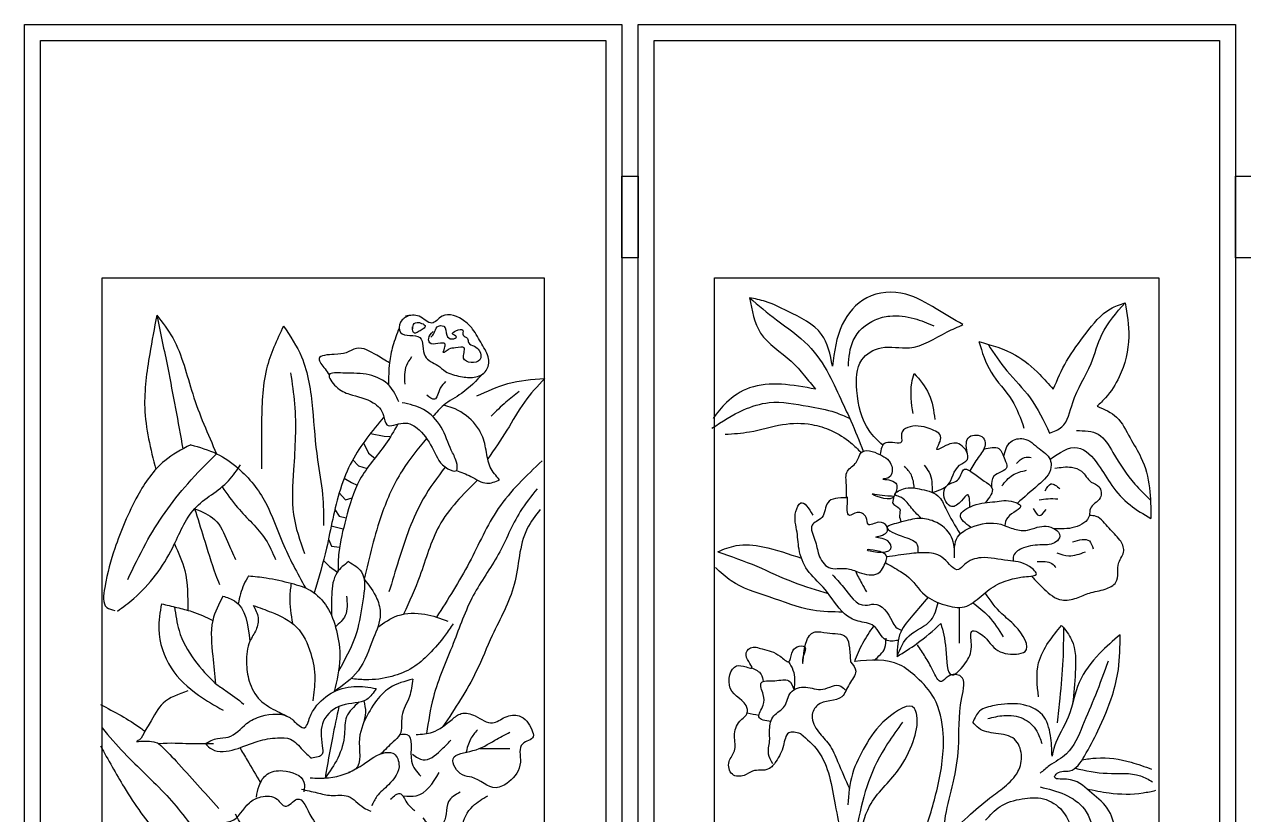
# Model space of a CAD drawing. Extents: x -66030 to 95157, y -13132 to 45879.
# Drawn here: x 13013 to 14537, y 4942 to 5930 of the extents above; entities that cross this region are included whole.
import ezdxf

# ---------------------------------------------------------------- set-up
doc = ezdxf.new("R2010")
doc.units = 0
doc.header["$LTSCALE"] = 100
doc.header["$MEASUREMENT"] = 0
doc.layers.add('7', color=105, linetype='CONTINUOUS')

msp = doc.modelspace()

# ---------------------------------------------------------------- linework, layer by layer
at = {"layer": '7'}
for p, q in [((13445.30995765876, 5418.315729275404), (13462.53577449714, 5414.992296666431)), ((13462.53577449714, 5414.992296666431), (13470.34189549458, 5414.397933468746)), ((13436.52702117975, 5406.59944782703), (13442.88747018356, 5393.722156937525)), ((13423.09544581425, 5385.425137433514), (13430.33438466228, 5377.905901875172)), ((13442.88747018356, 5393.722156937525), (13450.88366343859, 5387.419268496102)), ((13430.33438466228, 5377.905901875172), (13441.06029751868, 5374.581957055198)), ((13412.61998097106, 5362.604825973627), (13421.60180054767, 5357.181153029262)), ((13421.60180054767, 5357.181153029262), (13428.62893723959, 5353.888738568639)), ((13406.37011736979, 5344.186120471568), (13413.96078447523, 5335.365622417332)), ((13413.96078447523, 5335.365622417332), (13422.33799256122, 5338.04911118673)), ((13400.76191739616, 5323.13097204463), (13406.31978166187, 5315.18625639996)), ((13406.31978166187, 5315.18625639996), (13414.99091803697, 5312.875487150275)), ((13396.28457565213, 5302.799482670904), (13411.36672729824, 5299.016275335132)), ((13392.86794349957, 5286.322928268113), (13396.49561624599, 5277.554478780134)), ((13396.49561624599, 5277.554478780134), (13406.61297911204, 5276.060226082045)), ((13386.60343658906, 5259.742956859584), (13394.31248016166, 5251.92122809618)), ((13394.31248016166, 5251.92122809618), (13403.96802704544, 5245.186515487614))]:
    msp.add_line(p, q, dxfattribs=at)
for points in [[(13012.65330153052, 5929.840280809061), (13759.56435399281, 5929.840280809061), (13759.56435399281, 3868.298411452619), (13012.65330153052, 3868.298411452619)], [(13779.91664138192, 5929.840280809061), (14526.82769384421, 5929.840280809061), (14526.82769384421, 3868.298411452619), (13779.91664138192, 3868.298411452619)], [(13032.65330153052, 5909.840280809061), (13739.56435399281, 5909.840280809061), (13739.56435399281, 3888.298411452619), (13032.65330153051, 3888.298411452619)], [(13799.91664138192, 5909.840280809061), (14506.82769384421, 5909.840280809061), (14506.82769384421, 3888.298411452619), (13799.91664138191, 3888.298411452619)], [(13759.56435399281, 5740.234109895595), (13779.91664138192, 5740.234109895595), (13779.91664138192, 5637.834786216263), (13759.56435399281, 5637.834786216263)], [(14526.82769384421, 5740.234109895595), (14547.17998123332, 5740.234109895595), (14547.17998123332, 5637.834786216263), (14526.82769384421, 5637.834786216263)], [(13109.77653354735, 5612.913587334013), (13662.44112197598, 5612.913587334013), (13662.44112197598, 4124.549648241402), (13109.77653354735, 4124.549648241402)], [(13875.608760347, 5612.913587334013), (14431.13557487913, 5612.913587334013), (14431.13557487913, 4120.268490522372), (13875.608760347, 4120.268490522372)]]:
    msp.add_lwpolyline(points, close=True, dxfattribs=at)
for points in [[(14186.16050344312, 5554.495904099836), (14152.62596513113, 5574.299077433185), (14114.5185263368, 5592.578925739537), (14065.74100272328, 5588.008971465664), (14035.25504842653, 5554.495904099836), (14023.06067975289, 5502.702998831286)], [(13919.40844818901, 5588.008971465664), (13933.12711702343, 5543.832660121436), (13971.2345558178, 5508.796278132184), (13988.00184128012, 5490.516429825861), (14001.72051011454, 5473.759906546533)], [(13919.40844818901, 5588.008971465664), (13952.94298650102, 5560.589193804335), (13992.57472545614, 5528.599451465561), (14018.48777927054, 5492.039754852885), (14035.25504842653, 5457.003372863634), (14045.92513324568, 5434.153559879807), (14061.33017387708, 5396.17981214833)], [(14023.06067975289, 5502.702998831286), (14009.34199461214, 5542.309345498012), (13966.66167164178, 5571.252437782765), (13939.2243176666, 5583.439006788161), (13919.40844818904, 5588.008971465664)], [(14294.38561918302, 5418.920351223933), (14309.62860448456, 5426.536955551885), (14323.34727331898, 5457.003372863634), (14346.21174311811, 5505.749638481735), (14359.93041195253, 5542.309345498012), (14388.8920660885, 5581.915681761137)], [(14298.95851966537, 5473.759906546533), (14315.72578882136, 5508.796278132184), (14340.11454247497, 5543.832660121436), (14370.60049677172, 5574.299077433185), (14388.8920660885, 5581.915681761137)], [(14388.8920660885, 5581.915681761137), (14393.46496657085, 5539.262695443933), (14381.27058159088, 5488.993115202407), (14364.50331243491, 5463.096652164531), (14353.83322761573, 5452.433408186131)], [(13178.10452167652, 5566.475357440853), (13169.36416773377, 5517.814655470953), (13163.12105777463, 5450.438298277615), (13176.8459677344, 5373.474152872921)], [(13178.10452167652, 5566.475357440853), (13198.08246028663, 5537.778025338252), (13223.054886864, 5467.906246911531), (13252.90255744594, 5393.101051561505)], [(13178.10452167652, 5566.475357440853), (13191.83935032749, 5500.346714891464), (13210.80624407813, 5399.065495965129)], [(13493.44104827112, 5565.941589127295), (13482.84131876263, 5557.468003054266), (13482.84131876263, 5544.757615890267), (13507.22067939537, 5538.402422308282), (13513.58050914502, 5515.100048525783), (13529.48009677824, 5503.448861634533), (13539.0198414027, 5496.034467779798), (13558.09934391074, 5489.679282252269), (13575.05890316892, 5488.62008197949), (13589.89850591811, 5497.093668052519), (13593.07842079292, 5511.922455761989), (13584.59864779338, 5529.928828180797), (13572.93895991902, 5548.99440892681), (13563.39920203547, 5558.52719527256), (13534.77995490295, 5564.882388854574), (13522.06029540364, 5556.408802781516), (13506.16070777042, 5564.882388854574), (13489.20116177136, 5564.882388854574)], [(14042.87654923045, 5502.702998831286), (14048.97373356728, 5534.69274117006), (14076.41108754243, 5560.589193804335), (14094.70265685924, 5565.159158481809), (14125.18861115596, 5562.112508427788), (14149.57736480956, 5552.972589476412)], [(13336.67942182452, 5552.750544684299), (13315.45286122261, 5499.099000247545), (13309.2097512635, 5429.227221820795), (13309.2097512635, 5374.327970794577)], [(13336.67942182452, 5552.750544684299), (13359.15460441828, 5514.071527648048), (13372.88944632833, 5449.190591688122), (13379.13255628747, 5385.557362317719), (13385.37565298749, 5341.887502814614), (13386.6242749793, 5303.208485778363)], [(13481.2367021199, 5550.140118668205), (13473.30157413814, 5527.810435689753), (13469.06168763838, 5506.626462452754), (13468.01442140175, 5479.100230112381)], [(13498.31338021999, 5549.367490989331), (13499.84028404342, 5555.775843932555), (13509.30714343688, 5556.081002829451), (13513.88786816629, 5552.113929115643), (13509.91789701081, 5548.452014298702), (13505.03178886492, 5545.400417275523), (13500.45105087643, 5543.874622791132), (13497.70261338698, 5551.503611321881)], [(13520.91166022771, 5538.686913489859), (13525.1870147997, 5544.179781688028), (13528.54621912217, 5551.503611321881), (13537.09692826612, 5552.41908801251), (13540.76151600508, 5541.128184664849), (13547.47992465001, 5536.550793157308), (13552.976812888, 5539.297231283621), (13547.7853080665, 5542.959146100533), (13552.06066263849, 5546.621060917445), (13560.91674193986, 5547.536537608074), (13561.22212535635, 5541.128184664849), (13566.71901359437, 5537.161110951041), (13567.94054726036, 5532.278560546634), (13575.2697227383, 5527.396010142198), (13581.37736455022, 5522.208300840895), (13581.98813138323, 5510.307079699502), (13561.83289218936, 5512.443191977625), (13562.44365902238, 5525.259889809648), (13551.75527922197, 5525.56505676097), (13543.50995349453, 5523.734095325286), (13538.62384534864, 5520.377339405211), (13536.79154484961, 5519.461862714583), (13538.01307851563, 5524.954730912781), (13538.62384534864, 5530.142448268511), (13519.38475640427, 5531.668242752872), (13518.16322273825, 5537.161110951041), (13523.66011097627, 5545.705584226846)], [(14085.73498775244, 5403.687491639168), (14068.78960304485, 5421.966990874382), (14053.5466177433, 5472.236581519508), (14059.64381838644, 5510.319603159209), (14084.03257204005, 5525.552811815112), (14119.09141051282, 5525.552811815112), (14166.34463396556, 5545.355985148461), (14186.16050344312, 5554.495904099836)], [(13469.06168763838, 5506.626462452754), (13453.16210000515, 5516.159248798533), (13427.72276774747, 5524.632834871561), (13415.00310824817, 5519.336841562297), (13400.16349223989, 5517.218449071253), (13381.08400299093, 5511.922455761989), (13388.50380436553, 5499.212068598019), (13393.80366249023, 5491.797674743284)], [(14205.97637292068, 5533.169416143035), (14251.70529621263, 5516.412882460136), (14282.19125050938, 5492.039754852885), (14298.95851966537, 5473.759906546533)], [(14205.97637292068, 5533.169416143035), (14221.21934191589, 5495.086394503334), (14247.13239573028, 5460.050012514112), (14262.37538103182, 5425.01363052486)], [(14217.47879917259, 5529.921232866705), (14241.03521139348, 5496.609719530359), (14269.99686552944, 5463.096652164531), (14294.38561918302, 5418.920351223933)], [(13496.62096314596, 5514.040848253033), (13490.26113339631, 5503.448861634533), (13488.14119014642, 5480.146487852035)], [(13345.41977576731, 5494.10815778072), (13350.4142637346, 5455.42914074444), (13349.16564174277, 5373.080264205084), (13349.16564174277, 5316.933298534917), (13362.90047039374, 5268.272596564988)], [(13480.72137551273, 5457.903314342257), (13469.06168763838, 5478.028095360991), (13443.62235538066, 5491.797674743284), (13410.76322174838, 5493.916075288755), (13393.80366249023, 5491.797674743284), (13402.28343548975, 5476.968895088241), (13419.24299474792, 5467.436100688035), (13448.92221350539, 5456.844114069507), (13461.64188626378, 5440.956134141743), (13465.88177276354, 5429.304947250523), (13486.02123363744, 5431.423347795993), (13506.16070777042, 5422.949753668508), (13524.18023865351, 5397.528987394966), (13542.19976953663, 5374.226613612467), (13552.79948578604, 5372.108213066997), (13552.79948578604, 5382.700199685496), (13546.43965603639, 5397.528987394966), (13533.719983278, 5426.127354486729), (13511.46056589513, 5448.370527996507), (13484.96126201249, 5456.844114069507)], [(13586.07823814761, 5493.195598813356), (13559.15931553569, 5468.495300960785), (13536.89989815284, 5453.666521305742), (13523.22870903458, 5439.619047328975)], [(14123.66431099517, 5443.293489234784), (14122.14001083439, 5481.376510874485), (14125.18861115596, 5493.563069476309)], [(14125.18861115596, 5493.563069476309), (14143.48018047276, 5467.666616842034), (14151.10166497035, 5435.676884906832)], [(13539.0198414027, 5483.324088670255), (13532.66001165305, 5474.85049454277), (13525.24021027845, 5461.080915160477), (13515.70046565399, 5466.376908469741)], [(13578.46939366084, 5465.285458184517), (13616.96061849647, 5480.670711643907), (13663.15008564744, 5487.264397451101)], [(13663.15008564744, 5487.264397451101), (13637.85584763802, 5457.592831454822), (13615.86086959429, 5422.426528628275), (13591.92526191817, 5386.559687229485)], [(14001.72051011454, 5473.759906546533), (13959.04018714416, 5479.85318584746), (13919.40844818904, 5475.283221169957), (13890.44679405307, 5457.003372863634), (13873.67952489708, 5437.200199530256)], [(13631.2573542249, 5470.780195014784), (13614.76112069209, 5457.592831454822), (13596.06537609582, 5440.009680041549)], [(13872.1552247363, 5425.01363052486), (13911.78696369142, 5447.863443508686), (13943.79720184262, 5457.003372863634), (13992.57472545614, 5452.433408186131), (14026.10926376812, 5444.816803858208), (14044.52148973475, 5437.255354452122)], [(13606.85806517625, 5360.457026175747), (13595.19837730189, 5376.345006103511), (13589.89850591811, 5397.528987394966), (13583.53867616846, 5418.712960631994), (13573.99893154397, 5432.482548068743), (13547.49962766133, 5450.488920487522), (13536.89989815281, 5453.666521305742)], [(14353.83322761573, 5452.433408186131), (14378.22198126931, 5438.72352455731), (14394.9892504253, 5412.827071923006), (14408.70793556606, 5388.453933912155), (14419.37802038524, 5350.370912272483), (14420.90232054603, 5312.287890632753)], [(13462.1899864192, 5439.047573615797), (13422.30498325482, 5383.963386925345), (13398.1104941476, 5311.432883318339), (13390.41225183228, 5275.167639569292), (13375.00170831573, 5219.016639064474)], [(13479.63595218017, 5430.17182955693), (13464.09545479702, 5404.843377214973), (13432.20272337448, 5360.885498681804), (13414.6067409395, 5311.432883318339), (13405.80873646292, 5269.672902739025), (13404.74017229883, 5246.241877981462)], [(13888.92249389226, 5417.397026196908), (13919.40844818904, 5420.443676250958), (13960.56448730495, 5429.583595202334), (13997.14762593849, 5429.583595202334), (14021.53637959211, 5421.966990874382), (14045.92513324568, 5406.733782218507), (14058.8032369478, 5394.4838946737)], [(14147.58022602521, 5344.802401881287), (14167.07795224073, 5354.002187536826), (14181.82797468778, 5378.574694159266), (14191.66490347816, 5385.947667189641), (14183.05758670998, 5404.38007375662), (14164.61335745778, 5403.151253587886), (14153.54681664518, 5398.235941702151), (14158.46528104036, 5412.981866955757), (14144.93951618333, 5424.041321299504), (14130.18412299776, 5427.727802612906), (14109.2806697011, 5417.897178841464), (14109.2806697011, 5408.066565473622), (14089.60681212031, 5406.837734901288), (14082.42478056577, 5391.997447931382)], [(13515.55023315719, 5412.213532070629), (13484.99069719766, 5371.874964287854), (13459.69645918827, 5318.026569125534), (13437.46584809442, 5236.37784025271)], [(14191.18818792592, 5394.515446586505), (14194.12412752259, 5414.210697528091), (14211.33874475262, 5412.981866955757), (14213.79796879701, 5404.38007375662), (14205.1906683352, 5388.405317930738), (14194.81489125484, 5371.67287114932)], [(14237.20638989448, 5388.999018481787), (14245.76797921261, 5408.066565473622), (14261.75296811408, 5411.753046786995), (14281.42682569487, 5399.464772274485), (14294.9525905519, 5385.947667189641), (14296.18220257411, 5376.117043418228), (14280.19721367264, 5353.998145134246), (14254.11811643969, 5331.312471207173)], [(14327.92017380134, 5421.966990874382), (14355.35752777651, 5417.397026196908), (14373.64909709329, 5394.547213213082), (14401.08645106847, 5354.940876949957), (14420.60553015996, 5335.191200060945)], [(13220.55764288035, 5404.273017541098), (13188.09348435203, 5384.309655728226), (13154.38071709096, 5340.639796225121), (13125.6624245381, 5274.511145621305), (13113.17620461985, 5225.850443651376), (13115.6734486035, 5200.896239371679), (13125.6624245381, 5197.153111548774)], [(13220.55764288035, 5404.273017541098), (13253.0218014087, 5393.043626017956), (13279.97692159755, 5374.814306484244), (13314.2042392308, 5331.905817880965), (13335.43079983271, 5281.997409321542), (13364.0531695858, 5225.237279559602)], [(14040.42220078105, 5338.023389308364), (14040.42220078105, 5353.998145134246), (14041.65181280328, 5371.201731532492), (14052.71835361586, 5382.261185876268), (14058.86643003328, 5394.549460388778), (14082.2291236807, 5392.09179924411), (14096.98451686629, 5377.345873990562), (14092.06605247108, 5362.599938333384), (14085.91797605369, 5361.37110776105), (14100.67335293292, 5357.684626447648), (14101.90298126149, 5344.167521362804), (14098.2141288885, 5338.023389308364), (14072.39221119665, 5342.938701194071), (14092.06605247108, 5340.481040049432), (14099.44374091073, 5339.252219880698), (14098.2141288885, 5331.879246850294), (14106.82142935034, 5324.50628422352), (14106.82142935034, 5315.904491024412), (14108.97152412151, 5307.536887742492)], [(14212.29762856477, 5398.924271360709), (14231.01258602704, 5399.464772274485), (14238.39027446666, 5385.947667189641), (14240.84951481743, 5376.117043418228), (14224.86450960962, 5365.057599478052), (14221.74694071397, 5351.498197902285)], [(14294.9177750902, 5386.028174085077), (14329.44447396212, 5400.640502917609), (14355.35752777651, 5379.314004557207), (14372.1247969325, 5353.417551922932), (14394.9892504253, 5329.044424315682), (14420.90232054603, 5312.287890632753)], [(13141.89449717271, 5235.832128585025), (13164.36967976647, 5280.749702732079), (13216.81177690489, 5355.612315571168), (13252.90255744594, 5393.101051561505)], [(13660.07234533875, 5384.309655728226), (13605.13300421667, 5324.419562235154), (13568.92299297198, 5257.043205041846), (13527.82782039644, 5188.773821196897)], [(14253.14566765223, 5381.032355303934), (14262.98259644264, 5388.405317930738), (14271.58989690446, 5388.405317930738)], [(13129.08376271161, 5196.313325773983), (13149.38622912366, 5212.125630894821), (13198.08246028663, 5275.758860265254), (13225.55213084765, 5324.419562235154), (13268.00525205148, 5359.355451448529), (13282.98870269429, 5379.318813261401)], [(13538.81638527316, 5376.365977456589), (13511.38468410925, 5336.708661461307), (13480.59170158891, 5259.782378055446), (13468.49445040576, 5220.22028737556)], [(13552.73616403825, 5372.055711469031), (13570.81901666916, 5364.693819212262), (13590.95847754303, 5356.220233139233), (13606.85806517625, 5360.457026175747)], [(14125.26055201644, 5350.276361736236), (14121.57682253591, 5366.286419646756), (14112.96950576773, 5377.345873990562)], [(14137.56182774371, 5378.574694159266), (14143.70990416113, 5369.972900960158), (14147.58022602521, 5344.802401881287)], [(14194.84295469439, 5326.446540796664), (14191.66490347816, 5341.709870621737), (14184.28719873221, 5334.336907994963), (14171.9910458974, 5326.963945368188), (14162.15413341333, 5344.167521362804), (14167.07258150218, 5353.998145134246), (14180.59836266558, 5361.37110776105), (14187.9760511052, 5373.659392677131), (14199.04259191778, 5368.744080791424), (14212.56835677482, 5358.913457019982), (14222.4052855652, 5350.311663820874), (14213.81919967255, 5331.720908465853)], [(14234.70143840004, 5352.769314561941), (14248.22720325704, 5366.286419646756), (14265.44182048707, 5372.430562104826)], [(14301.10066696929, 5374.888212845894), (14322.00413657228, 5376.117043418228), (14334.30028940709, 5371.201731532492), (14346.5964422419, 5357.684626447648), (14356.43335472597, 5351.540494393208), (14357.66298305451, 5338.023389308364), (14345.36681391337, 5324.50628422352), (14344.13720189114, 5315.904491024412), (14325.69297263894, 5301.158565770835), (14300.04836541093, 5299.35435762594)], [(13259.8300234758, 5351.824568204902), (13279.24284997791, 5325.667268824647), (13314.2042392308, 5285.740537144447), (13326.69045914904, 5260.786332864751)], [(13579.1882790955, 5360.104344950611), (13531.1801643486, 5302.641307611717), (13506.98567524139, 5240.001336742716), (13486.80963960927, 5192.542210206477)], [(14133.87155571027, 5312.186073204153), (14120.34721051371, 5326.963945368188), (14106.82142935034, 5339.252219880698), (14101.00225169996, 5341.811018990818), (14111.73989374553, 5349.08283324854), (14131.41373501996, 5349.08283324854), (14154.77642866738, 5340.481040049432), (14164.61335745778, 5324.50628422352), (14182.67878929421, 5292.828827540361)], [(14288.80451413448, 5346.625182507472), (14296.18220257411, 5355.226975706581), (14307.24874338671, 5349.08283324854)], [(13653.82923537964, 5349.37376651488), (13632.60267477772, 5320.676426357822), (13605.13300421667, 5267.024881921068), (13573.91748093928, 5215.868766772153), (13548.94505436187, 5155.978665224655), (13523.9726277845, 5088.602316085773), (13515.49819699234, 5043.274094598572)], [(14040.42220078105, 5338.023389308364), (14017.05950713364, 5331.879246850294), (14009.68181869402, 5313.446840283344), (13997.38566585921, 5303.616216511902), (14001.07451823217, 5285.183799541323), (14005.99296632103, 5266.751392974373), (14018.28911915587, 5250.776626744861), (14040.42220078105, 5249.547806576127), (14056.40720598885, 5244.632494690421), (14079.76989963627, 5243.403664118086), (14089.60681212031, 5258.149599775235), (14090.83644044888, 5264.293731829704), (14066.24413477926, 5272.895525028813), (14095.75490484407, 5274.124355601147), (14092.06605247108, 5283.954979372589), (14077.31065928551, 5288.870280854724), (14090.83644044888, 5295.014423312765), (14090.83644044888, 5302.387385939568), (14080.9995116585, 5307.302697825275), (14067.47374680146, 5304.845047084207), (14065.0145064507, 5313.446840283344), (14053.94796563809, 5319.590972337784), (14044.11105315404, 5315.904491024412), (14041.65181280328, 5333.108077422628), (14041.65181280328, 5339.252219880698)], [(14195.97592215414, 5300.906329551071), (14183.05758670998, 5315.904491024412), (14199.04259191778, 5328.192765536922), (14226.09412163185, 5333.108077422628), (14249.45681527927, 5333.108077422628), (14258.06413204745, 5328.192765536922), (14242.07912683965, 5313.446840283344), (14238.30692799354, 5303.2598162785)], [(14281.42682569487, 5335.565738567297), (14292.49336650745, 5336.79455873603), (14304.78951934228, 5336.79455873603)], [(13225.44965241364, 5324.308062316035), (13236.78971551497, 5288.235958377889), (13251.77317941686, 5242.070677641372), (13256.76766738416, 5229.593579528737)], [(13225.44965241364, 5324.308062316035), (13250.52455742505, 5310.6947494786), (13266.75663005967, 5283.245115911035), (13276.74560599426, 5260.786332864751)], [(13657.5751013551, 5323.171847591235), (13641.34302872048, 5299.465349901002), (13625.11095608586, 5229.593579528737), (13597.64128552484, 5165.960350158304), (13577.66333365565, 5121.042784065736), (13536.00448839344, 5052.013070401474)], [(14105.22621677764, 5159.665954550612), (14089.90011045873, 5160.148718727462), (14074.71438047101, 5177.65496553664), (14054.89851099345, 5183.748255241138), (14038.13124183746, 5192.888174192514), (14013.74247187751, 5223.354591504263), (13993.92660239995, 5244.681089864665), (13981.73223372631, 5270.577542498941), (13978.68363340475, 5294.95067010622), (13977.15933324396, 5320.847133144067), (13983.25653388713, 5331.510377122497), (13998.4995028823, 5316.277168466593)], [(14274.04912094889, 5324.50628422352), (14281.42682569487, 5315.904491024412), (14290.03412615669, 5323.277453651186)], [(14175.67989827036, 5263.06490125737), (14171.9910458974, 5288.870280854724), (14149.85798057852, 5308.531528397609), (14131.41373501996, 5312.21800971101), (14108.05105767887, 5307.302697825275), (14091.32691181799, 5301.270621013944), (14112.96950576773, 5288.870280854724), (14128.95451097553, 5279.039667486883), (14129.6578646544, 5269.038264918578)], [(14175.67989827036, 5263.06490125737), (14179.36875064336, 5288.870280854724), (14196.58335156702, 5301.158565770835), (14233.4718263778, 5304.845047084207), (14250.68644360783, 5298.700904626166), (14266.67143250927, 5297.472074053832), (14278.96758534411, 5301.158565770835), (14301.10066696929, 5298.700904626166), (14307.24874338671, 5290.099111427058), (14302.33027899153, 5282.726148800255), (14285.1156617615, 5279.039667486883), (14261.75296811408, 5275.353186173481), (14249.45681527927, 5265.522562402039), (14248.72229912329, 5258.675853336172)], [(14271.85405177056, 5240.104176385241), (14287.57490211226, 5223.742426978773), (14309.70796743114, 5210.22532189393), (14328.1522129897, 5212.682972634997), (14344.13720189114, 5218.827115093067), (14363.81105947193, 5223.742426978773), (14377.33682432896, 5232.344220177911), (14381.02566039559, 5256.92076920293), (14387.17375311934, 5271.666694456479), (14382.25528872415, 5285.183799541323), (14368.72950756078, 5299.929735198501), (14352.74451865932, 5314.675660452078), (14344.13720189114, 5315.904491024412)], [(13200.26245556505, 5280.206279634964), (13213.06591092941, 5247.061520108196), (13216.85986131468, 5197.312256508332)], [(13879.60430232325, 5270.577542498941), (13902.46875581604, 5278.194146826892), (13936.00331043439, 5276.670821799868), (13984.13437148289, 5262.320245293347)], [(14323.23374859448, 5282.726148800255), (14344.13720189114, 5283.954979372589), (14349.05566628636, 5274.124355601147)], [(13879.60430232325, 5270.577542498941), (13928.38180963044, 5252.297694192617), (13974.11074922873, 5232.49452085924), (14017.72184286001, 5218.337534105929)], [(14089.12101276836, 5256.92773276224), (14108.05105767887, 5245.861314859125), (14115.42874611849, 5240.946013377019), (14138.79143976591, 5216.369453948399), (14163.38374543556, 5204.081179435889), (14187.9760511052, 5201.623528694821), (14208.87952070819, 5215.140633779665), (14229.78297400481, 5229.886559033243), (14250.68644360783, 5237.259521660017), (14267.9010445315, 5239.717182804685), (14277.73797332188, 5242.174833545752), (14269.13067286003, 5252.005457317195), (14242.07912683965, 5259.378419943969), (14208.87952070819, 5263.06490125737), (14187.9760511052, 5254.463108058262), (14180.59836266558, 5248.318976003793), (14162.15413341333, 5261.836081088637), (14141.25066381037, 5269.20904371544), (14119.11758218515, 5267.980213143106), (14090.89338818753, 5263.974755752337)], [(14278.96758534411, 5258.149599775235), (14297.4118145963, 5255.691938630596), (14302.33027899153, 5250.776626744861)], [(14303.55989101372, 5269.20904371544), (14318.31528419932, 5265.522562402039), (14339.21873749595, 5270.437874287745)], [(13417.97771933604, 5258.178246003285), (13403.61894431419, 5244.67397210584), (13396.86187215579, 5216.821398634522), (13396.7203933864, 5190.596029816603)], [(13417.97771933604, 5258.178246003285), (13434.02575576793, 5245.517989727843), (13435.71501717798, 5209.225248091039), (13428.11331431453, 5170.4004455338), (13405.39579057631, 5121.128212968702)], [(14035.71165268664, 5195.117994008149), (13998.4995028823, 5197.458138869988), (13943.62479493198, 5214.214672552887), (13896.37157147924, 5234.017835482693), (13876.55570200168, 5250.774369165592)], [(14051.57515443271, 5246.438217320188), (14059.47139516946, 5230.971195832215), (14065.56859581263, 5220.307951853843)], [(13292.97195070096, 5240.453883995884), (13287.05950924757, 5229.481662964419), (13279.92942698756, 5205.471777720202)], [(13292.97195070096, 5240.453883995884), (13314.93241532713, 5237.921831129905), (13346.18385748591, 5231.16969015394)], [(13346.18385748591, 5231.16969015394), (13344.49459607586, 5214.289345768542), (13347.8289552028, 5180.855192598421)], [(13346.18385748591, 5231.16969015394), (13370.67824074536, 5221.885504366481), (13390.94944396149, 5201.629089493072), (13402.77431360915, 5172.088480777747), (13406.99748039338, 5137.483774384949), (13399.986715865, 5095.704101953423)], [(13437.46584809442, 5236.37784025271), (13453.45232827903, 5211.757292902563), (13457.67549506326, 5192.344895651157), (13449.22916149481, 5162.804294990288), (13429.8025889837, 5121.447447621496), (13399.986715865, 5095.704101953423)], [(14022.88825653592, 5241.634439810616), (14036.60694167667, 5226.401231154741), (14064.04429565185, 5203.551418170915), (14074.71438047101, 5205.07474319794), (14097.57883396383, 5183.748255241138), (14102.15173444619, 5176.131650913216), (14109.37997472789, 5172.436882792448)], [(13260.87587783715, 5215.133363390516), (13248.20636422536, 5184.748745107674), (13248.20636422536, 5140.0158272509), (13251.58490030457, 5105.411120858102)], [(13260.87587783715, 5215.133363390516), (13275.2346395999, 5209.225248091039), (13294.66121211102, 5158.584206880332)], [(13415.44381396186, 5215.133363390516), (13413.75455255181, 5190.65686040718), (13401.52946394802, 5176.794773828879)], [(14142.47671662012, 5213.56508925528), (14123.4918877782, 5191.36485956909), (14108.24891878299, 5170.038361208688), (14103.67601830064, 5139.571943896939)], [(14158.5507425573, 5180.701605187089), (14164.64792689413, 5148.711873251887), (14172.178275846, 5116.538865273818), (14190.5609807085, 5133.478664596012), (14196.65816504533, 5154.805152552814), (14198.18246520612, 5171.561686235713), (14207.32824986449, 5168.515046585264), (14227.14411934208, 5148.711873251887), (14253.05717315644, 5142.618583547388), (14263.72725797563, 5145.665233601438), (14251.53287299566, 5177.65496553664), (14234.76560383967, 5192.888174192514), (14213.68277198928, 5219.115044101607)], [(13184.05597137979, 5205.488684643817), (13180.75677770961, 5173.619728123886), (13196.15302367655, 5125.266826909996), (13230.24472253976, 5091.200012708432), (13261.03721447367, 5072.518210332841)], [(13184.05597137979, 5205.488684643817), (13203.44079100886, 5200.785071871098), (13222.02273281496, 5195.720966139139), (13248.20636422536, 5184.748745107674)], [(13200.44487642068, 5201.514302155818), (13205.97469638304, 5172.088480777747), (13225.40126889415, 5134.951721518941), (13251.58490030457, 5105.411120858102)], [(13298.88437889524, 5203.317124737077), (13304.79682034863, 5188.124815595627), (13302.26291497445, 5172.93249839975), (13294.66121211102, 5158.584206880332), (13290.43804532679, 5132.41966865299), (13293.81658140598, 5108.787183291628), (13307.33072572281, 5085.154705984693), (13329.29119034897, 5070.806406410818), (13344.49459607586, 5063.210255867336)], [(13298.88437889524, 5203.317124737077), (13321.68948748554, 5194.876948517136), (13352.94092964431, 5176.308568887733), (13370.67824074536, 5143.391897738882), (13375.74603823463, 5112.163253779581), (13373.21213286046, 5084.31068836269)], [(14103.67601830064, 5139.571943896939), (14118.91900360218, 5165.468396531214), (14146.35635757736, 5185.271569864592), (14155.04797613507, 5207.005209595081)], [(14181.39605975242, 5200.789771535667), (14181.41519605013, 5174.608325886191), (14181.41519605013, 5156.328477579838)], [(14198.50166343536, 5206.806821743317), (14217.99833468367, 5189.841534542065), (14236.28990400045, 5163.94508190779)], [(13454.36670615881, 5176.024973607477), (13479.63595968943, 5190.65686040718), (13513.42130722238, 5192.344895651157), (13542.13884400698, 5183.904727485671)], [(13548.89591616538, 5180.528656997718), (13538.76030792776, 5166.180365478271), (13518.48910471164, 5142.547880116908), (13498.21790149553, 5125.667535731482), (13472.03425682602, 5114.695306645561), (13439.09355325719, 5110.475218535576), (13420.9288682467, 5111.857973624661)], [(13983.23390069012, 5043.04099578358), (13968.26686754489, 5044.095961540617), (13961.61789303979, 5028.148629580974), (13952.30932221011, 5008.214475035027), (13943.00075138046, 4998.911875128833), (13923.05381155881, 4996.253986468888), (13912.41544256685, 4990.938209149026), (13897.78769539438, 4992.267153478984), (13893.79830090752, 5008.214475035027), (13900.44729171896, 5021.503918334725), (13900.44729171896, 5040.109128550714), (13907.09626622406, 5058.714338766673), (13916.40483705374, 5069.345893406426), (13916.40483705374, 5074.661670726317), (13895.1280990698, 5099.911602592125), (13903.1068717372, 5127.819423117908), (13915.07503889142, 5126.49047878792), (13921.72401339652, 5125.161534457962), (13915.07503889142, 5141.108856014005), (13920.39421523424, 5150.411466323771), (13935.02197871307, 5149.082521993812), (13957.62849855292, 5139.779911684047), (13968.26686754489, 5133.135190034198), (13972.25626203175, 5143.766744673951), (13978.90523653686, 5151.740410653758), (13988.21380736651, 5151.740410653758), (13985.55421104193, 5135.793078694114), (13985.55421104193, 5131.806245704211), (13990.87340369108, 5159.714066229993), (14001.51177268305, 5170.345620869746), (14016.13951985552, 5169.016676539759), (14040.07583785766, 5163.700899219897), (14044.06523234455, 5150.411466323771), (14045.53853306374, 5133.04987538475)], [(14050.76713722245, 5133.506265323318), (14060.99569533025, 5156.328477579838), (14074.71438047101, 5177.65496553664)], [(14103.67601830064, 5139.571943896939), (14128.35916027999, 5155.598141118127), (14158.55074255733, 5180.701605187089)], [(14280.72379424253, 5089.072184201184), (14280.72379424253, 5131.755715462001), (14293.14878345312, 5157.365840460639), (14309.45657261968, 5178.319578150113)], [(14311.67480803327, 5175.610204187513), (14311.00970238589, 5134.859970200225), (14307.1269024299, 5087.520051630272), (14304.0206428975, 5056.477483440598)], [(14309.45657261968, 5178.319578150113), (14321.88157813661, 5160.470095198893), (14326.54093482254, 5119.338686105417), (14323.23618582125, 5080.802629126643)], [(14074.99822149615, 5135.002364350687), (14088.43304930543, 5150.23518787534), (14089.95734946621, 5162.421756880765)], [(14162.35806047516, 4910.588705006958), (14164.48548315595, 4940.353389692027), (14174.05883630047, 4981.811336300947), (14180.44107173017, 5025.395329586579), (14184.69588447906, 5088.113774173631), (14183.63218944499, 5114.689373238216), (14167.67660087078, 5114.689373238216), (14159.16694276029, 5108.31123320802), (14148.5298945817, 5122.130552212184), (14138.95654143718, 5139.13893602966), (14129.38318829266, 5154.021273170394)], [(14382.54516649304, 5166.777574038017), (14357.01624108064, 5143.391029383143), (14331.48729936187, 5107.248204667849), (14317.65911716209, 5063.664211382216), (14300.63981724748, 5027.521386666922), (14297.44869953265, 5014.765085799329)], [(14368.71700059962, 4837.240027036256), (14376.16293106335, 4863.815636504412), (14376.16293106335, 4892.517292649311), (14376.16293106335, 4921.218948794238), (14366.58959422516, 4949.920604939136), (14344.25177022126, 4971.181092513667), (14315.53171078766, 4986.06342965443), (14300.63981724748, 4989.252504871314), (14303.83093496234, 4993.504608628398), (14319.78652353655, 4996.69367344171), (14337.86953479156, 5014.765085799329), (14354.88881839984, 5046.65581716114), (14372.97181334852, 5091.302838986943), (14380.41776011861, 5123.193570348754), (14382.54516649304, 5166.777574038017)], [(13922.20096415716, 5125.509932495508), (13933.69218055078, 5117.187868478126), (13936.36320545329, 5108.412929134036)], [(13967.91225793546, 5133.023282754963), (13973.58606019404, 5122.503645798017), (13974.96780354387, 5098.02934239991)], [(14045.53853306374, 5133.04987538475), (14052.04400501191, 5121.174701468059), (14044.06523234455, 5105.227369508415), (14034.75666151488, 5089.280047952372), (14004.17135270129, 5078.648493312648), (13997.52237819619, 5065.359060416522), (14005.50115086358, 5045.424905870575), (14018.79911618009, 5029.477573910961), (14029.43748517206, 5008.214475035027), (14044.123530393, 4974.620888723293)], [(14089.9307825557, 4802.090173679404), (14102.49470565129, 4843.443033013027), (14124.04786867531, 4880.777901202324), (14136.97975670594, 4915.240858054545), (14154.22229038644, 4975.551037747704), (14161.40666719024, 5043.04099578358), (14149.9116610429, 5087.555652719195), (14128.35849801888, 5113.40286515656), (14106.80533499483, 5129.198387914104), (14050.76713722245, 5133.506265323318)], [(14367.65328925923, 5133.823814136034), (14351.69770068501, 5091.302838986943), (14335.74211211077, 5053.033967594936), (14315.53171078766, 5017.954161016212), (14294.25758181782, 5003.071823875478), (14282.55682229884, 4993.504608628398)], [(13498.21790149553, 5111.319236157578), (13469.50036471093, 5100.347015126143), (13450.91842290486, 5081.778635496739), (13436.20866429871, 5055.632091776992)], [(13498.21790149553, 5111.319236157578), (13493.99473471127, 5089.374786040222), (13484.70377043778, 5064.898291111283), (13482.15893957147, 5042.082607389893), (13473.72353149515, 5032.825629530009), (13458.3646391549, 5017.778720923408)], [(13945.88985927515, 5058.145158522064), (13931.0325842262, 5064.030116086564), (13936.35177687535, 5078.648493312648), (13936.35177687535, 5091.937936612318), (13933.69218055078, 5106.556313838402), (13950.97952404782, 5109.214202498319), (13968.26686754489, 5109.214202498319), (13974.96780354387, 5098.02934239991)], [(13238.92611429526, 5030.652754694835), (13254.11880567875, 5037.045717639965), (13267.63293673647, 5038.733752883971), (13290.43804532679, 5055.614097269368), (13309.01998713286, 5064.898291111283), (13344.49459607586, 5063.210255867336), (13356.31946572352, 5053.082044403418), (13363.07653788193, 5050.549991537409), (13367.29970466615, 5057.302132513374), (13374.05676356547, 5072.494441654795), (13396.01724145075, 5093.594874150178), (13424.73477823535, 5102.035050370119), (13452.60768431491, 5099.50299750414)], [(13251.58490030457, 5105.411120858102), (13264.25441391637, 5096.97094463816), (13287.05950924757, 5080.090600252734)], [(13452.60768431491, 5099.50299750414), (13440.78281466724, 5085.998715552239), (13409.53138576755, 5078.402565008757), (13386.72627717726, 5058.990167757351), (13385.03700250809, 5027.76152379805), (13385.03700250809, 5017.633320388559), (13371.52287145038, 5012.5692146566)], [(13948.31992772325, 5005.556586375111), (13943.00075138046, 5017.517085344822), (13944.33054954272, 5033.464406900865), (13944.33054954272, 5048.082794530521), (13949.64972588553, 5065.359060416522), (13962.94769120208, 5077.319559386233), (13970.92646386947, 5094.595825272263), (13989.54360552879, 5101.240546922112), (14010.82034351273, 5098.582658262167), (14033.42686335259, 5102.56949125207), (14040.07583785766, 5097.253713932208), (14040.09816874145, 5097.243049191398)], [(13431.19524869259, 5082.331029163848), (13415.44381396186, 5064.05427348931), (13412.90990858768, 5042.953840993927), (13404.4635750192, 5012.5692146566), (13388.64711050798, 4987.578181688092)], [(13405.95293522454, 5077.038869767508), (13397.7065028608, 5037.889735261968), (13388.64711050798, 4987.578181688092)], [(13436.99316453339, 5084.041652867454), (13439.09355325719, 5069.962388788816), (13431.49185039375, 5037.045717639965), (13426.52912494945, 4998.588942942733), (13417.89901648946, 4994.4170094211)], [(14160.55146499258, 4562.127296195889), (14149.9116610429, 4583.534890549287), (14144.16414981607, 4610.81805865519), (14151.34852661988, 4636.665281496156), (14158.53291972998, 4672.564194016915), (14151.34852661988, 4724.258629295218), (14113.98972810494, 4780.260941982764), (14075.19404770675, 4819.031765840598), (14057.95151402625, 4877.905989865249), (14057.95151402625, 4909.497035380366), (14069.44653647993, 4952.575726243842), (14105.23583366536, 4997.582930798875), (14123.85297532471, 5033.464406900865), (14128.35849801888, 5066.01629688387), (14125.48475055862, 5074.632041298726), (14090.99968319762, 5061.708429878228), (14063.69902525308, 5027.245473026007), (14047.89337345589, 4992.782516173815), (14042.14586222906, 4954.01169231598)], [(14297.44869953265, 5014.765085799329), (14295.47846994924, 5040.956188942189), (14285.3831672348, 5066.566313940799), (14258.20350231749, 5079.759409582854), (14225.58790767801, 5078.207277011941), (14206.95041570897, 5071.222701249993), (14198.52406667884, 5057.28606094842)], [(13502.42922791023, 5042.082607389893), (13522.69951624898, 5044.976248620136), (13547.31343022656, 5060.891283440986), (13558.89645402857, 5068.125386516622), (13576.27098310205, 5065.231745286379), (13597.98915107343, 5056.550821595592), (13613.91581377335, 5063.784924671229), (13631.29034284683, 5065.231745286379), (13647.21699228767, 5047.869889850379), (13648.66487192032, 5039.188966159592), (13635.63396848565, 5030.508034414408), (13632.73822247948, 5007.358896517893), (13618.25943941218, 4982.76292995183), (13602.33278997134, 4975.528826876165), (13571.92735746322, 4988.550212412316), (13560.3443336612, 4991.443861697044), (13548.76130985918, 5011.699358363287), (13573.37523709585, 5021.827102669165), (13600.88491033871, 5034.848496259772), (13619.70731904481, 5044.976248620136)], [(13916.27982275229, 5068.92290320911), (13930.98335943233, 5066.285990306846)], [(14217.04571842341, 5061.909926631663), (14237.2363238523, 5065.790247655357), (14261.30974554355, 5061.909926631663), (14278.39410774641, 5046.388642536796), (14284.60659419853, 5030.867358441959)], [(13163.09662045136, 5046.098894797266), (13156.48295945247, 5035.51308492868), (13152.77903198632, 5033.354033580748)], [(13579.16674236733, 5047.869889850379), (13570.47947783057, 5036.295316874894), (13564.68795930003, 5018.933461438923)], [(14110.55502631451, 5057.385394436715), (14091.93788465518, 5030.806518240919), (14068.0015503467, 4982.96454316919), (14054.70360133649, 4932.464679437573)], [(14162.35806047516, 4910.588705006958), (14192.14183124915, 4939.290361151885), (14219.79817934235, 4962.676895403129), (14237.88117429103, 4976.496214407322), (14254.90047420563, 4995.630655305111), (14259.15530326086, 5016.891142879671), (14250.64564515038, 5036.025573373889), (14227.24412611244, 5043.466752347827), (14205.9700134489, 5049.844892378023), (14198.52406667884, 5057.28606094842)], [(13152.77903198632, 5033.354033580748), (13163.27349756013, 5033.662470638228), (13174.38527995862, 5032.737167520216), (13180.51132429503, 5030.908523715014)], [(13238.92611429526, 5030.652754694835), (13247.36173352035, 5023.541443742521), (13276.07928356403, 5023.541443742521), (13304.79682034863, 5033.669647152012), (13329.29119034897, 5037.889735261968), (13345.33922678087, 5036.201700017962), (13360.54263250775, 5022.697426120518), (13371.52287145038, 5012.5692146566)], [(13482.15893957147, 5042.082607389893), (13490.84620410821, 5042.082607389893), (13496.63770937966, 5008.805717133015), (13508.22073318168, 4989.997033027466)], [(13498.08558901232, 5017.486640823772), (13511.11649244696, 5010.252537748136), (13532.83466041834, 5021.827102669165), (13545.8655505939, 5034.848496259772)], [(13983.23390069012, 5043.04099578358), (14004.78706371413, 5021.501650351856), (14026.34021043184, 4954.01169231598), (14042.14586222906, 4876.470034196682), (14057.95151402625, 4817.595810172061), (14082.37842451053, 4787.440720325481), (14118.30035744848, 4752.977763473289), (14135.54289112899, 4715.642895283963), (14136.97975670594, 4672.564194016915), (14132.66912736239, 4645.281025910983), (14122.61098679202, 4643.845059838874), (14113.98972810494, 4658.204626927909), (14102.49470565129, 4695.539505520777), (14099.62095819103, 4728.566506704461), (14101.05782376798, 4755.849674810364), (14102.34100134027, 4769.737415893062)], [(13107.84901950569, 5027.781241088407), (13137.39754338922, 4976.109053249675), (13183.19776336414, 4914.102427843231), (13211.26885309802, 4877.193722244119), (13213.93327758446, 4850.022862241924)], [(13281.92678117316, 5025.417162364989), (13291.2826760318, 5010.03716179062), (13307.67158937028, 4981.66785605828)], [(13369.91067188543, 4987.900637235754), (13393.00504083588, 4987.900637235754), (13432.59539139637, 5002.186716193624), (13461.18842530317, 5018.670660887612), (13473.28547759993, 5018.670660887612), (13480.98360058343, 5005.483506743331), (13467.78681264355, 4979.109198454738), (13453.4903023197, 4964.823111442412), (13446.89190172023, 4952.734890166146)], [(13582.06250163258, 5024.720751953893), (13597.98915107343, 5024.720751953893), (13619.70731904481, 5024.720751953893)], [(14335.19239007714, 5010.39408607455), (14352.76141202538, 5012.639039122616), (14396.37334869282, 5007.323917228961), (14421.90229041156, 4998.819730522024)], [(13302.82702306123, 4963.724186628824), (13306.12621673143, 4978.010265586694), (13316.02381100111, 4992.296352599049), (13335.81898628135, 4996.692067962314), (13362.21254890196, 4982.405989004415), (13362.21254890196, 4970.317759673722)], [(13486.5025652103, 4965.40107451583), (13502.42922791023, 4965.40107451583), (13531.38678078572, 4994.337502927287)], [(14326.20680689537, 4999.770244791289), (14366.58959422516, 4993.504608628398), (14408.07410821181, 4990.315533411485), (14422.96600175196, 4982.874364841089)], [(13358.91335523179, 4973.614550223399), (13378.70853051202, 4969.218834860134), (13396.30423450608, 4965.922044310428), (13417.1991454294, 4964.823111442412), (13436.99432070964, 4950.537032484513), (13445.79217933623, 4946.141309066792)], [(13557.44857439592, 4969.741536361224), (13542.96980458773, 4958.166971440194), (13534.28252679188, 4929.230543028738), (13525.59526225515, 4926.336901798466), (13511.11649244696, 4937.911466719495)], [(14282.55682229884, 4976.496214407322), (14313.40428810686, 4966.928999160213), (14337.86953479156, 4948.857586802565), (14350.63400565095, 4914.840808764042), (14359.14364745507, 4881.88704886206), (14368.71700059962, 4837.240027036256)], [(14340.94675845796, 4974.109369803104), (14368.71700059962, 4969.055045836954), (14411.26522592664, 4969.055045836954), (14427.22081450085, 4972.244121053838)], [(13234.90768016031, 4909.673383171321), (13263.52939348401, 4932.124184258981), (13270.76879164721, 4933.571004874102), (13293.93482599212, 4956.720142770617), (13308.41360905943, 4963.95425390068), (13328.68389739818, 4961.060612670437), (13338.81904156757, 4952.379680925224), (13353.29781137576, 4961.060612670437), (13372.12023334097, 4937.911466719495), (13377.91173861242, 4927.783722413587), (13351.84994500222, 4920.549611283524), (13321.44451249407, 4914.76232882301), (13295.38270562478, 4919.102790668374), (13276.56029691866, 4942.251936619345)], [(13470.57591576946, 4961.060612670437), (13482.15893957147, 4968.294715746073), (13490.84620410821, 4956.720142770617), (13500.98134827757, 4946.592398464709)], [(13534.28252679188, 4927.783722413587), (13534.28252679188, 4904.634576462646), (13542.96980458773, 4893.060011541616), (13557.44857439592, 4900.294114617282), (13560.3443336612, 4926.336901798466), (13573.37523709585, 4952.379680925224), (13592.19764580197, 4965.40107451583)], [(14214.47965525305, 4935.038267798402), (14232.5626502017, 4952.046651615878), (14260.21899829493, 4961.613877266587), (14286.81165135406, 4961.613877266587), (14310.21317039203, 4946.731529722223), (14326.16875896625, 4912.714751683699), (14341.06065250642, 4877.634955508576), (14354.88881839984, 4852.122364176961), (14368.71700059962, 4837.240027036256)]]:
    msp.add_spline(points, degree=3, dxfattribs=at)
for points, knots in [([(13217.0479345999, 5096.694660939771), (13205.45717141269, 5092.482430125994), (13183.19050123921, 5084.390438881732), (13174.67992961901, 5063.914927202044), (13164.87830869987, 5049.020852715708), (13163.09662045136, 5046.098894797266)], [0, 0, 0, 0, 334.3838183796591, 642.3748009470978, 721.314704464986, 721.314704464986, 721.314704464986, 721.314704464986]), ([(13107.84901950569, 5079.453436981566), (13125.18445769121, 5070.427814519324), (13144.40486745344, 5060.420789590018), (13161.44473321835, 5047.401875871932), (13163.09662045136, 5046.098894797266)], [0, 0, 0, 0, 566.0280522187558, 627.575200818473, 627.575200818473, 627.575200818473, 627.575200818473]), ([(13109.77653354735, 5050.205408373848), (13118.70871133839, 5039.525368699018), (13144.15338791225, 5009.994366196508), (13191.77164383129, 4968.487702849205), (13220.7724125005, 4928.946274740098), (13234.90768016031, 4909.673383171321)], [164.0480893280944, 164.0480893280944, 164.0480893280944, 164.0480893280944, 569.5236062299576, 1299.945299929291, 1994.486717566117, 1994.486717566117, 1994.486717566117, 1994.486717566117]), ([(13180.51132429503, 5030.908523714985), (13195.94881142648, 5032.018142112152), (13215.2544553055, 5030.359515162243), (13238.78021163508, 5030.638434654393), (13248.94016217691, 5030.758890218305)], [1094.710385260516, 1094.710385260516, 1094.710385260516, 1094.710385260516, 1474.167791936875, 1762.610445211272, 1762.610445211272, 1762.610445211272, 1762.610445211272]), ([(13180.51132429503, 5030.908523715014), (13188.05153861216, 5023.747355209489), (13213.73509429466, 4996.925126821356), (13238.09101856275, 4969.349147587258), (13255.5916521824, 4949.534785218333)], [852.3675564197204, 852.3675564197204, 852.3675564197204, 852.3675564197204, 1154.787829851201, 1926.826051990877, 1926.826051990877, 1926.826051990877, 1926.826051990877])]:
    msp.add_open_spline(points, degree=3, knots=knots, dxfattribs=at)

doc.saveas('drawing.dxf')
